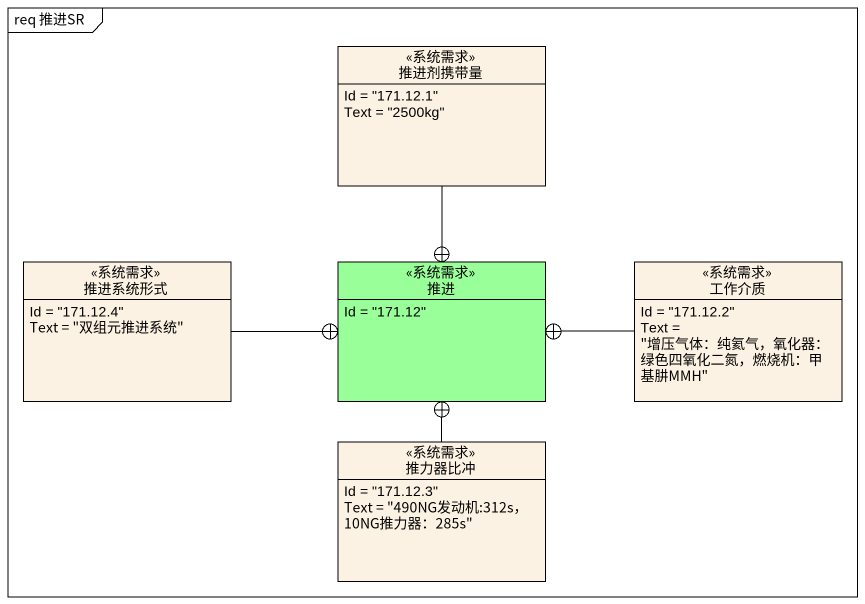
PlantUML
@startuml
mainframe req 推进SR
hide circle
hide empty members
class 推进剂携带量 <<系统需求>> {
  Id = "171.12.1"
  Text = "2500kg"
}
class 推进系统形式 <<系统需求>> {
  Id = "171.12.4"
  Text = "双组元推进系统"
}
class 推进 <<系统需求>> #99FF99 {
  Id = "171.12"
}
class 工作介质 <<系统需求>> {
  Id = "171.12.2"
  Text = "增压气体：纯氦气，氧化器：绿色四氧化二氮，燃烧机：甲基肼MMH"
}
class 推力器比冲 <<系统需求>> {
  Id = "171.12.3"
  Text = "490NG发动机:312s， 10NG推力器：285s"
}
推进剂携带量 --+ 推进
推进系统形式 -right-+ 推进
工作介质 -left-+ 推进
推力器比冲 -up-+ 推进
@enduml
